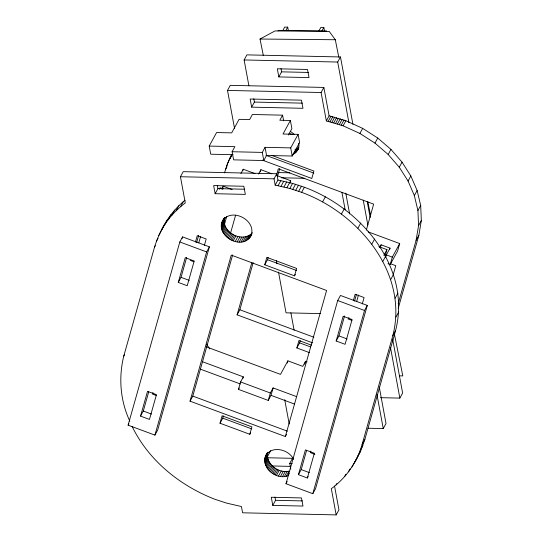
<?xml version="1.0" encoding="UTF-8"?>
<svg xmlns="http://www.w3.org/2000/svg" width="542" height="542" viewBox="0 0 542 542"><rect width="100%" height="100%" fill="white"/><g stroke="black" fill="none" stroke-linecap="round" stroke-linejoin="round"><path stroke-width="0.81" d="M251.752 234.212C243.731 253.317 211.163 234.124 224.354 217.857M251.827 233.372C241.576 243.216 221.278 231.922 224.503 217.999L221.739 223.08M289.204 473.532L288.019 475.707C275.106 481.011 257.68 464.629 267.714 452.285M286.271 476.222L289.042 471.147C278.439 473.627 265.248 463.871 267.863 452.434L265.092 457.509M185.093 200.228C170.202 212.058 160.161 229.185 154.524 247.152L123.772 356.08C118.407 377.672 120.297 401.039 129.863 421.188M132.153 426.486C148.657 460.558 180.032 485.788 214.984 499.304L226.78 503.159L241.434 506.526L242.599 512.807L336.175 514.9L331.325 488.688C346.074 477.854 357.171 462.143 362.097 444.487L392.848 335.559C408.878 272.518 358.059 213.013 301.637 192.335L289.834 188.487L275.187 185.12L274.022 178.833L276.793 173.758L183.216 171.665L180.445 176.739L185.289 202.952C175.601 210.154 167.383 219.347 161.543 229.937M355.071 461.709L360.579 451.154L364.868 439.413L395.613 330.485C411.642 267.443 360.83 207.932 304.408 187.254L292.605 183.406L277.951 180.039L276.793 173.758M398.18 303.798L416.08 240.397L418.566 225.587L417.923 210.54L414.352 195.587L408.065 181.042L399.271 167.227L388.174 154.477L374.976 143.108L359.888 133.447L343.113 125.812L326.338 120.913L321.088 92.513L323.859 87.431L230.282 85.338L227.511 90.419L234.564 128.542M398.194 308.479L418.851 235.316L421.33 220.506L420.687 205.465L417.123 190.506L410.836 175.96L402.042 162.153L390.945 149.402L377.747 138.034L362.659 128.366L345.884 120.737L329.109 115.839L323.859 87.431M128.102 425.165L179.822 241.969L182.586 236.895L209.402 246.84L157.681 430.03L154.917 435.111L128.102 425.165L128.894 423.715M182.126 238.521L182.586 236.895M140.534 416.1L147.526 391.344L156.462 394.664L149.47 419.42L140.534 416.1L143.305 411.026L148.711 391.859M178.271 282.423L185.262 257.667L194.199 260.98L187.214 285.736L178.271 282.423L181.042 277.341L186.678 257.375M152.986 392.503L152.532 394.095L156.259 395.477M195.459 242.05L197.261 235.662L206.197 238.975L204.395 245.363M196.644 242.559L198.677 235.37M198.778 242.884L200.587 236.495M224.503 172.918L227.355 163.84L231.915 154.409M222.389 189.212L223.223 186.245L232.159 189.558M154.917 435.111L206.631 251.915L209.402 246.84M223.907 221.651L225.059 217.593M224.388 224.693L226.678 216.576M242.816 170.73L243.236 169.246L254.997 173.609M230.553 233.087L235.594 215.228M190.025 401.168L231.258 255.106L326.589 290.471L285.356 436.534L190.025 401.168L192.796 396.094L232.653 254.903M260.268 171.922L260.898 169.693L271.874 173.765M312.727 342.903L237.091 314.841L251.759 262.897M276.738 174.416L278.324 168.786L373.655 204.144L366.324 230.12M237.091 314.841L239.862 309.767L253.155 262.687M277.463 176.577L279.733 168.535M220.005 423.227L222.098 415.802L251.888 426.852L249.794 434.277L220.005 423.227L222.769 418.153L223.399 415.924M264.726 264.787L266.827 257.362L296.616 268.412L294.523 275.844L264.726 264.787L267.497 259.713L268.127 257.484M290.065 182.972L290.688 180.743L276.583 175.513M296.637 396.642L273.114 387.923L271.02 395.348L268.249 400.423L238.46 389.373L240.56 381.947L243.324 376.873L202.559 361.744M242.904 378.357L243.324 376.873M268.249 400.423L270.35 392.997L273.114 387.923M287.253 363.065L287.883 360.837L302.775 366.365L305.546 361.284L307.111 361.866M309.401 352.605L296.86 347.95L298.954 340.525L311.501 345.179M296.86 347.95L299.631 342.876L300.254 340.647M304.706 364.258L305.546 361.284M285.993 483.735L337.707 300.539L340.478 295.465L367.286 305.41L315.573 488.599L312.809 493.681L285.993 483.735L287.179 481.56M298.425 474.67L305.417 449.914L314.353 453.234L307.361 477.99L298.425 474.67L301.196 469.596L306.603 450.429M336.162 340.993L343.154 316.237L352.09 319.55L345.098 344.305L336.162 340.993L338.933 335.911L344.57 315.945M310.871 451.073L310.424 452.665L314.888 454.325M353.343 300.62L355.152 294.231L364.088 297.544L362.28 303.933M354.536 301.128L356.338 294.74M356.67 301.454L358.472 295.065M380.274 247.789L381.114 244.815L390.05 248.128L389.63 249.618M312.809 493.681L364.522 310.485L367.286 305.41M385.179 255.926L386.961 249.625L378.77 246.583M385.735 257.132L386.358 254.903L390.05 248.128M387.991 263.71L390.22 264.537L392.32 257.111L399.705 243.568L368.106 231.847M399.705 243.568L397.604 250.993L390.22 264.537M393.255 274.611L395.775 265.682L390.565 263.751M250.96 235.662C257.213 220.147 230.655 206.631 222.335 221.482M292.267 154.707C296.779 153.007 299.692 148.02 298.866 143.264M230.418 158.068L231.278 155.967L228.514 161.049M161.577 230.336L164.314 224.855M248.893 85.738L244.124 59.952L246.888 54.871L340.471 56.964L352.93 124.342M158.806 235.411L161.184 231.061M164.66 224.727L167.431 219.652M156.462 241.156L158.04 238.25M168.128 219.801L170.899 214.72M233.06 154.707L210.716 154.206L209.212 146.076L216.597 132.533L231.685 132.871L239.069 119.335L249.638 119.565L252.403 114.491L282.592 115.161L283.642 120.859M154.524 247.152L155.31 245.702M171.95 215.154L174.714 210.072M176.089 210.791L178.86 205.709M180.547 206.719L183.311 201.644M278.046 30.948L278.324 30.44L326.501 30.901L326.223 31.409M282.843 30.488L284.685 27.1L287.694 27.127L288.364 30.447M285.851 30.515L287.694 27.127M251.651 107.153L250.147 99.017L301.46 100.168L302.964 108.298L251.651 107.153L254.415 102.072L253.819 98.82M282.592 115.161L279.821 120.243L290.383 120.48L283.005 134.023L298.1 134.355L290.715 147.898L265.058 147.322L266.562 155.459L263.791 160.534L233.602 159.856L232.098 151.726L234.869 146.652L209.212 146.076M229.781 158.325L231.956 154.24M227.355 163.84L228.548 161.665M226.326 166.719L227.511 164.538M123.772 356.08L124.565 354.631M225.418 169.666L227.003 166.767M215.147 193.711L213.643 185.581L243.832 186.258L245.336 194.388L215.147 193.711L217.918 188.636L217.315 185.384M278.825 76.917L277.321 68.787L307.51 69.464L309.015 77.594L278.825 76.917L281.596 71.842L280.993 68.59M219.354 189.158L220.133 187.735L223.114 188.84M221.746 188.955L223.223 186.245M240.905 173.521L243.236 169.246M318.974 30.833L320.817 27.446L323.831 27.473L324.495 30.792M321.982 30.86L323.831 27.473M224.225 218.738L225.018 217.288M221.488 224.192L224.252 219.11M221.353 225.323L224.124 220.248M221.339 226.481L224.11 221.4M263.791 160.534L262.287 152.404L265.058 147.322M221.441 227.647L224.205 222.572M221.651 228.826L224.422 223.744M221.983 229.998L224.747 224.923M222.423 231.163L225.187 226.089M222.972 232.322L225.736 227.24M223.629 233.453L226.393 228.372M224.388 234.544L227.152 229.469M258.527 174.05L260.898 169.693M225.235 235.587L228.006 230.506M226.163 236.569L228.934 231.495M227.173 237.491L229.943 232.41M228.25 238.345L231.021 233.263M229.388 239.124L232.159 234.049M230.587 239.828L233.358 234.747M288.391 135.026L291.887 128.61L290.383 120.48M231.84 240.452L234.611 235.37M233.135 240.98L235.905 235.905M235.153 241.61L237.918 236.529M237.159 241.996L239.93 236.922M239.137 242.159L241.908 237.078M348.933 122.763L337.7 62.039L340.471 56.964M241.068 242.084L243.832 237.01M242.918 241.793L245.682 236.712M244.659 241.278L247.43 236.197M275.187 185.12L277.951 180.039M266.562 155.459L292.219 156.028L299.597 142.485L298.1 134.355M246.285 240.546L249.056 235.465M293.351 154.219L296.122 149.138L298.893 147.045L296.122 152.119M247.755 239.598L250.526 234.523M294.821 153.278L297.592 148.196M249.056 238.446L252.328 232.653M250.133 237.118L251.718 234.219M278.1 185.669L280.871 180.594M297.199 150.791L298.784 147.891L298.025 149.335M281.027 186.279L283.791 181.204M283.961 186.949L286.725 181.875M286.894 187.688L290.688 180.743M326.338 120.913L329.109 115.839M289.834 188.487L292.605 183.406M328.195 121.333L330.966 116.252M292.782 189.348L295.553 184.273M330.051 121.781L332.822 116.706M331.914 122.262L334.685 117.18M295.736 190.276L298.5 185.201M333.777 122.77L336.548 117.695M298.683 191.272L301.454 186.197M335.64 123.312L338.411 118.237M337.51 123.888L340.274 118.806M301.637 192.335L304.408 187.254M339.373 124.497L342.144 119.416M341.243 125.134L344.014 120.06M343.113 125.812L345.884 120.737M322.605 201.875L325.376 196.8M359.888 133.447L362.659 128.366M294.523 275.844L295.309 274.387M238.46 389.373L239.252 387.923M374.976 143.108L377.747 138.034M341.467 213.954L344.238 208.88M388.174 154.477L390.945 149.402M357.964 228.168L360.735 223.087M287.883 360.837L280.499 374.38L206.251 346.833M249.794 434.277L250.587 432.828M399.271 167.227L402.042 162.153M371.839 244.103L374.61 239.029M408.065 181.042L410.836 175.96M379.637 247.525L381.114 244.815M264.842 458.62L267.613 453.546M264.713 459.758L267.477 454.677M264.699 460.917L267.463 455.836M267.633 456.323L270.743 450.626M264.794 462.082L267.565 457.008M265.011 463.254L267.782 458.18M265.336 464.433L268.107 459.352M265.776 465.598L268.547 460.517M266.325 466.75L269.096 461.676M414.352 195.587L417.123 190.506M266.982 467.882L269.753 462.807M348.953 317.537L348.16 318.987L351.887 320.369M383.851 255.323L386.961 249.625M267.741 468.979L270.512 463.898M285.356 436.534L286.542 434.359M268.595 470.016L271.359 464.941M382.835 261.366L385.599 256.291M269.523 471.005L272.294 465.924M270.526 471.926L273.297 466.845M271.603 472.78L274.374 467.699M272.748 473.559L275.519 468.478M273.947 474.264L276.718 469.182M417.923 210.54L420.687 205.465M275.2 474.88L277.965 469.806M276.495 475.415L279.265 470.341M278.507 476.039L281.278 470.964M280.519 476.432L283.283 471.35M418.566 225.587L421.33 220.506M282.497 476.587L285.261 471.513M290.797 469.094L289.74 463.403L292.511 458.322L267.68 457.766M390.687 279.55L393.458 274.469M284.421 476.52L287.192 471.438M416.08 240.397L418.851 235.316M272.789 505.388L271.285 497.258L301.474 497.929L302.978 506.059L272.789 505.388L275.56 500.307L274.957 497.055M395.145 298.242L397.916 293.168M307.361 477.99L308.154 476.533M395.951 317.05L398.722 311.975M392.848 335.559L395.613 330.485M336.074 484.921L336.867 483.471M344.671 476.493L345.857 474.311M362.097 444.487L364.868 439.413M348.486 471.845L350.071 468.938M360.159 450.49L362.93 445.409M351.961 466.913L357.842 456.628M357.815 456.228L360.579 451.154M336.175 514.9L338.946 509.819L334.55 486.066M368.065 428.234L383.241 428.573L386.012 423.498L379.264 387.029M380.464 397.672L399.854 398.106L402.618 393.031L392.618 338.96M265.688 455.91C271.711 444.982 288.886 449.359 293.628 459.345M263.351 55.63L260.018 39.031L275.038 30.921L329.238 31.436L335.302 39.749L338.797 57.181M295.038 149.626L296.122 149.138M260.018 39.031L335.302 39.749M399.413 375.87L402.794 375.897L394.291 333.567M244.124 59.952L337.7 62.039M281.596 71.842L308.425 72.438M227.511 90.419L321.088 92.513M254.415 102.072L302.368 103.143M232.098 151.726L262.287 152.404M278.1 172.566L289.916 172.83M281.244 177.776L304.868 178.304M180.445 176.739L274.022 178.833M217.918 188.636L244.747 189.233M320.647 313.608L286.047 312.836L278.513 272.098M289.74 463.403L292.26 463.457M271.671 465.957L290.702 466.384M275.56 500.307L302.389 500.91M289.211 133.454L292.348 134.619M271.556 155.337L313.893 171.035L311.792 178.467L262.403 160.141M265.959 155.358L313.777 173.094M386.358 254.903L392.32 257.111M384.976 254.449L386.466 255.004M267.497 259.713L296.501 270.472M179.822 241.969L206.631 251.915M337.707 300.539L364.522 310.485M190.269 260.417L193.995 261.8M181.042 277.341L189.233 280.383M338.933 335.911L347.124 338.953M239.862 309.767L313.92 337.239M299.631 342.876L310.607 346.948M240.56 381.947L270.35 392.997M200.465 369.177L240.445 384.007M271.02 395.348L294.536 404.075M192.796 396.094L287.341 431.161M222.769 418.153L251.779 428.912M143.305 411.026L151.496 414.061M301.196 469.596L309.387 472.631M290.918 131.747L294.137 134.287M206.637 344.163L209.72 349.001M367.794 201.597L370.626 215.709M367.239 201.705L370.159 217.511M363.235 200.127L367.855 225.079M390.47 347.361L399.854 398.106M345.776 193.121L349.617 213.9M341.934 192.376L345.159 209.835M376.954 394.59L383.241 428.573M290.715 147.898L292.219 156.028M290.891 312.829L294.123 330.302M276.366 260.458L276.976 263.785M284.713 399.698L289.211 424.047"/></g></svg>
